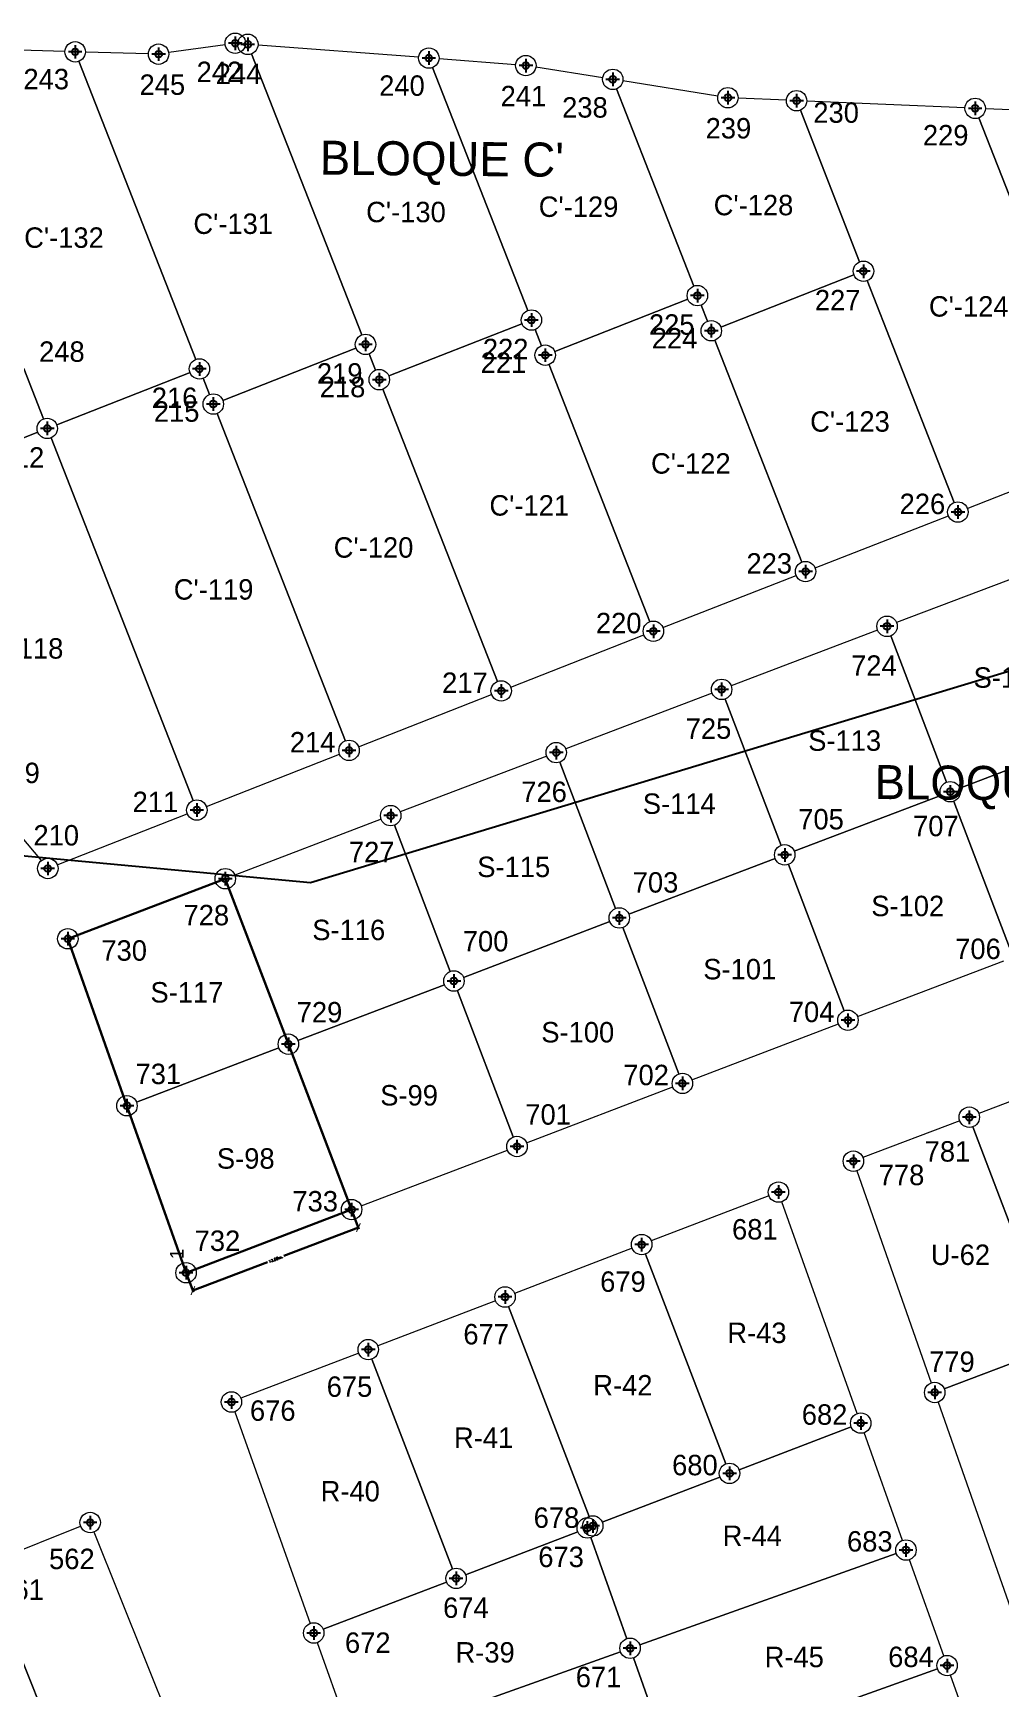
# Model space of a CAD drawing. Header units: millimetres. Extents: x 612074 to 614541, y 1316471 to 1317841.
# Drawn here: x 613166.7 to 613237.7, y 1317488.1 to 1317609.6 of the extents above; entities that cross this region are included whole.
import ezdxf
from ezdxf.enums import TextEntityAlignment as Align

# ---------------------------------------------------------------- set-up
doc = ezdxf.new("R2010")
doc.units = ezdxf.units.MM
doc.layers.add('CAPA ROJA', color=1, linetype='Continuous')
doc.styles.add('ROMANS', font='ROMANS', dxfattribs={"height": 0.2})
doc.styles.get("Standard").update_dxf_attribs({"font": 'arial.ttf'})
doc.styles.add('Styledgn003', font='dgn003.shx')

# ---------------------------------------------------------------- blocks, each defined once
blk = doc.blocks.new('_ARCHTICK')
at = {"color": 0, "linetype": 'ByBlock', "const_width": 0.15}
blk.add_lwpolyline([(-0.5, -0.5), (0.5, 0.5)], dxfattribs=at)

msp = doc.modelspace()

# ---------------------------------------------------------------- linework, layer by layer
at = {"layer": 'CAPA ROJA', "color": 1, "linetype": 'Continuous', "lineweight": 13}
for p, q in [((613169.05, 1317608.3), (613157.53, 1317608.61)), ((613180.81, 1317608.79), (613176.67, 1317608.21)), ((613181.73, 1317608.88), (613182.3, 1317608.84)), ((613195.01, 1317607.87), (613183.22, 1317608.77)), ((613170.08, 1317607.58), (613178.65, 1317585.69)), ((613178.65, 1317585.69), (613170.08, 1317607.58)), ((613175.17, 1317608.13), (613170.55, 1317608.25)), ((613182.75, 1317608.13), (613190.83, 1317587.48)), ((613190.83, 1317587.48), (613182.75, 1317608.13)), ((613202.13, 1317607.32), (613196.51, 1317607.75)), ((613196.03, 1317607.11), (613203.02, 1317589.28)), ((613203.02, 1317589.28), (613196.03, 1317607.11)), ((613208.52, 1317606.36), (613203.62, 1317607.15)), ((613216.97, 1317605.02), (613210, 1317606.13)), ((613209.53, 1317605.55), (613215.2, 1317591.07)), ((613215.2, 1317591.07), (613209.53, 1317605.55)), ((613222.01, 1317604.71), (613218.46, 1317604.87)), ((613223.03, 1317603.98), (613227.38, 1317592.86)), ((613227.38, 1317592.86), (613223.03, 1317603.98)), ((613235.11, 1317604.15), (613223.5, 1317604.65)), ((613248.2, 1317603.62), (613236.61, 1317604.09)), ((613245.48, 1317579.56), (613236.13, 1317603.42)), ((613236.13, 1317603.42), (613245.48, 1317579.56)), ((613226.96, 1317591.89), (613217.18, 1317588.06)), ((613217.18, 1317588.06), (613226.96, 1317591.89)), ((613234.31, 1317575.18), (613227.93, 1317591.47)), ((613227.93, 1317591.47), (613234.31, 1317575.18)), ((613214.78, 1317590.1), (613205, 1317586.27)), ((613205, 1317586.27), (613214.78, 1317590.1)), ((613216.21, 1317588.49), (613215.75, 1317589.67)), ((613215.75, 1317589.67), (613216.21, 1317588.49)), ((613202.59, 1317588.31), (613192.82, 1317584.48)), ((613192.82, 1317584.48), (613202.59, 1317588.31)), ((613204.03, 1317586.69), (613203.56, 1317587.88)), ((613203.56, 1317587.88), (613204.03, 1317586.69)), ((613223.14, 1317570.8), (613216.76, 1317587.09)), ((613216.76, 1317587.09), (613223.14, 1317570.8)), ((613190.41, 1317586.51), (613180.63, 1317582.68)), ((613180.63, 1317582.68), (613190.41, 1317586.51)), ((613191.85, 1317584.9), (613191.38, 1317586.09)), ((613191.38, 1317586.09), (613191.85, 1317584.9)), ((613166.03, 1317585.02), (613167.48, 1317581.32)), ((613167.48, 1317581.32), (613166.03, 1317585.02)), ((613178.23, 1317584.72), (613168.45, 1317580.89)), ((613168.45, 1317580.89), (613178.23, 1317584.72)), ((613179.66, 1317583.11), (613179.2, 1317584.3)), ((613179.2, 1317584.3), (613179.66, 1317583.11)), ((613211.97, 1317566.43), (613204.58, 1317585.3)), ((613204.58, 1317585.3), (613211.97, 1317566.43)), ((613200.8, 1317562.05), (613192.39, 1317583.5)), ((613192.39, 1317583.5), (613200.8, 1317562.05)), ((613189.63, 1317557.67), (613180.21, 1317581.71)), ((613180.21, 1317581.71), (613189.63, 1317557.67)), ((613167.05, 1317580.34), (613161.31, 1317578.09)), ((613161.31, 1317578.09), (613167.05, 1317580.34)), ((613178.46, 1317553.3), (613168.03, 1317579.92)), ((613168.03, 1317579.92), (613178.46, 1317553.3)), ((613235.28, 1317574.75), (613245.06, 1317578.58)), ((613224.11, 1317570.38), (613233.89, 1317574.21)), ((613212.94, 1317566), (613222.72, 1317569.83)), ((613240.84, 1317570.45), (613230.09, 1317566.36)), ((613201.77, 1317561.63), (613211.54, 1317565.46)), ((613228.69, 1317565.82), (613217.95, 1317561.72)), ((613229.66, 1317565.39), (613233.76, 1317554.65)), ((613233.76, 1317554.65), (613229.66, 1317565.39)), ((613216.55, 1317561.19), (613205.81, 1317557.09)), ((613190.6, 1317557.25), (613200.37, 1317561.08)), ((613217.52, 1317560.75), (613221.62, 1317550.01)), ((613221.62, 1317550.01), (613217.52, 1317560.75)), ((613245.47, 1317558.31), (613234.73, 1317554.21)), ((613234.73, 1317554.21), (613245.47, 1317558.31)), ((613179.43, 1317552.87), (613189.2, 1317556.7)), ((613204.41, 1317556.56), (613193.66, 1317552.46)), ((613205.37, 1317556.12), (613209.47, 1317545.38)), ((613209.47, 1317545.38), (613205.37, 1317556.12)), ((613163.24, 1317553.73), (613167.31, 1317548.89)), ((613233.33, 1317553.68), (613222.58, 1317549.58)), ((613222.58, 1317549.58), (613233.33, 1317553.68)), ((613238.39, 1317542.5), (613234.29, 1317553.24)), ((613234.29, 1317553.24), (613238.39, 1317542.5)), ((613168.49, 1317548.59), (613178.03, 1317552.33)), ((613192.26, 1317551.92), (613181.52, 1317547.82)), ((613193.23, 1317551.49), (613197.33, 1317540.75)), ((613197.33, 1317540.75), (613193.23, 1317551.49)), ((613221.18, 1317549.04), (613210.44, 1317544.95)), ((613210.44, 1317544.95), (613221.18, 1317549.04)), ((613226.25, 1317537.87), (613222.15, 1317548.61)), ((613222.15, 1317548.61), (613226.25, 1317537.87)), ((613180.12, 1317547.29), (613169.97, 1317543.41)), ((613181.09, 1317546.86), (613185.18, 1317536.11)), ((613185.18, 1317536.11), (613181.09, 1317546.86)), ((613209.04, 1317544.41), (613198.3, 1317540.31)), ((613198.3, 1317540.31), (613209.04, 1317544.41)), ((613214.11, 1317533.24), (613210.01, 1317543.98)), ((613210.01, 1317543.98), (613214.11, 1317533.24)), ((613169.51, 1317542.44), (613173.35, 1317531.6)), ((613227.22, 1317537.44), (613237.96, 1317541.53)), ((613186.15, 1317535.68), (613196.9, 1317539.78)), ((613196.9, 1317539.78), (613186.15, 1317535.68)), ((613197.86, 1317539.34), (613201.96, 1317528.6)), ((613201.96, 1317528.6), (613197.86, 1317539.34)), ((613215.07, 1317532.8), (613225.82, 1317536.9)), ((613174.3, 1317531.16), (613184.75, 1317535.14)), ((613184.75, 1317535.14), (613174.3, 1317531.16)), ((613189.82, 1317523.97), (613185.72, 1317534.71)), ((613185.72, 1317534.71), (613189.82, 1317523.97)), ((613244.07, 1317533.33), (613236.13, 1317530.32)), ((613202.93, 1317528.17), (613213.67, 1317532.27)), ((613173.85, 1317530.18), (613177.69, 1317519.34)), ((613234.73, 1317529.79), (613227.62, 1317527.09)), ((613241.54, 1317513.93), (613235.69, 1317529.35)), ((613235.69, 1317529.35), (613241.54, 1317513.93)), ((613190.79, 1317523.54), (613201.53, 1317527.63)), ((613227.17, 1317526.12), (613232.64, 1317510.55)), ((613220.72, 1317524.28), (613212.08, 1317520.97)), ((613227.21, 1317508.3), (613221.67, 1317523.84)), ((613178.64, 1317518.9), (613189.38, 1317523)), ((613210.68, 1317520.43), (613202.05, 1317517.11)), ((613217.56, 1317504.6), (613211.65, 1317520)), ((613211.65, 1317520), (613217.56, 1317504.6)), ((613200.65, 1317516.58), (613192.01, 1317513.26)), ((613207.52, 1317500.74), (613201.61, 1317516.15)), ((613201.61, 1317516.15), (613207.52, 1317500.74)), ((613190.61, 1317512.72), (613181.97, 1317509.41)), ((613233.59, 1317510.11), (613241.11, 1317512.96)), ((613241.11, 1317512.96), (613233.59, 1317510.11)), ((613197.49, 1317496.89), (613191.58, 1317512.29)), ((613191.58, 1317512.29), (613197.49, 1317496.89)), ((613233.14, 1317509.13), (613238.95, 1317492.62)), ((613181.52, 1317508.43), (613187.06, 1317492.89)), ((613218.53, 1317504.16), (613226.76, 1317507.32)), ((613226.76, 1317507.32), (613218.53, 1317504.16)), ((613230.53, 1317498.98), (613227.71, 1317506.89)), ((613208.49, 1317500.31), (613217.13, 1317503.63)), ((613217.13, 1317503.63), (613208.49, 1317500.31)), ((613163.8, 1317497.45), (613170.2, 1317500.02)), ((613171.18, 1317499.6), (613180, 1317477.6)), ((613206.69, 1317499.62), (613198.46, 1317496.46)), ((613198.46, 1317496.46), (613206.69, 1317499.62)), ((613208.09, 1317500.16), (613207.09, 1317499.78)), ((613207.09, 1317499.78), (613208.09, 1317500.16)), ((613210.28, 1317491.76), (613207.64, 1317499.18)), ((613207.64, 1317499.18), (613210.28, 1317491.76)), ((613211.24, 1317491.31), (613230.07, 1317498.02)), ((613230.07, 1317498.02), (613211.24, 1317491.31)), ((613233.55, 1317490.5), (613231.03, 1317497.56)), ((613172.21, 1317474.47), (613163.38, 1317496.47)), ((613163.38, 1317496.47), (613172.21, 1317474.47)), ((613197.06, 1317495.92), (613188.01, 1317492.45)), ((613188.01, 1317492.45), (613197.06, 1317495.92)), ((613187.56, 1317491.48), (613190.03, 1317484.55)), ((613209.82, 1317490.8), (613190.99, 1317484.09)), ((613190.99, 1317484.09), (613209.82, 1317490.8)), ((613213.3, 1317483.29), (613210.78, 1317490.35)), ((613210.78, 1317490.35), (613213.3, 1317483.29)), ((613214.26, 1317482.83), (613233.09, 1317489.54)), ((613233.09, 1317489.54), (613214.26, 1317482.83)), ((613236.57, 1317482.02), (613234.05, 1317489.09))]:
    msp.add_line(p, q, dxfattribs=at)
at = {"layer": 'CAPA ROJA', "color": 0, "linetype": 'ByBlock', "lineweight": -2}
for p, q in [((613169.8, 1317608.77), (613169.8, 1317607.77)), ((613169.8, 1317608.77), (613169.8, 1317607.77)), ((613175.92, 1317608.6), (613175.92, 1317607.61)), ((613182.05, 1317608.9), (613181.05, 1317608.9)), ((613181.55, 1317609.4), (613181.55, 1317608.4)), ((613182.97, 1317608.82), (613181.97, 1317608.82)), ((613182.97, 1317608.82), (613181.97, 1317608.82)), ((613182.47, 1317609.32), (613182.47, 1317608.32)), ((613182.47, 1317609.32), (613182.47, 1317608.32)), ((613170.3, 1317608.27), (613169.3, 1317608.27)), ((613170.3, 1317608.27), (613169.3, 1317608.27)), ((613176.42, 1317608.1), (613175.42, 1317608.1)), ((613196.26, 1317607.81), (613195.26, 1317607.81)), ((613196.26, 1317607.81), (613195.26, 1317607.81)), ((613195.76, 1317608.31), (613195.76, 1317607.31)), ((613195.76, 1317608.31), (613195.76, 1317607.31)), ((613202.88, 1317607.76), (613202.88, 1317606.76)), ((613203.38, 1317607.26), (613202.38, 1317607.26)), ((613209.76, 1317606.25), (613208.76, 1317606.25)), ((613209.76, 1317606.25), (613208.76, 1317606.25)), ((613209.26, 1317606.75), (613209.26, 1317605.75)), ((613209.26, 1317606.75), (613209.26, 1317605.75)), ((613218.21, 1317604.9), (613217.21, 1317604.9)), ((613217.71, 1317605.4), (613217.71, 1317604.4)), ((613222.75, 1317605.18), (613222.75, 1317604.18)), ((613222.75, 1317605.18), (613222.75, 1317604.18)), ((613223.25, 1317604.68), (613222.25, 1317604.68)), ((613223.25, 1317604.68), (613222.25, 1317604.68)), ((613236.36, 1317604.12), (613235.36, 1317604.12)), ((613236.36, 1317604.12), (613235.36, 1317604.12)), ((613235.86, 1317604.62), (613235.86, 1317603.62)), ((613235.86, 1317604.62), (613235.86, 1317603.62)), ((613228.16, 1317592.16), (613227.16, 1317592.16)), ((613228.16, 1317592.16), (613227.16, 1317592.16)), ((613228.16, 1317592.16), (613227.16, 1317592.16)), ((613227.66, 1317592.66), (613227.66, 1317591.66)), ((613227.66, 1317592.66), (613227.66, 1317591.66)), ((613227.66, 1317592.66), (613227.66, 1317591.66)), ((613215.97, 1317590.37), (613214.97, 1317590.37)), ((613215.97, 1317590.37), (613214.97, 1317590.37)), ((613215.97, 1317590.37), (613214.97, 1317590.37)), ((613215.47, 1317590.87), (613215.47, 1317589.87)), ((613215.47, 1317590.87), (613215.47, 1317589.87)), ((613215.47, 1317590.87), (613215.47, 1317589.87)), ((613203.79, 1317588.58), (613202.79, 1317588.58)), ((613203.79, 1317588.58), (613202.79, 1317588.58)), ((613203.79, 1317588.58), (613202.79, 1317588.58)), ((613203.29, 1317589.08), (613203.29, 1317588.08)), ((613203.29, 1317589.08), (613203.29, 1317588.08)), ((613203.29, 1317589.08), (613203.29, 1317588.08)), ((613216.49, 1317588.29), (613216.49, 1317587.29)), ((613216.49, 1317588.29), (613216.49, 1317587.29)), ((613216.49, 1317588.29), (613216.49, 1317587.29)), ((613191.61, 1317586.79), (613190.61, 1317586.79)), ((613191.61, 1317586.79), (613190.61, 1317586.79)), ((613191.61, 1317586.79), (613190.61, 1317586.79)), ((613191.11, 1317587.29), (613191.11, 1317586.29)), ((613191.11, 1317587.29), (613191.11, 1317586.29)), ((613191.11, 1317587.29), (613191.11, 1317586.29)), ((613216.99, 1317587.79), (613215.99, 1317587.79)), ((613216.99, 1317587.79), (613215.99, 1317587.79)), ((613216.99, 1317587.79), (613215.99, 1317587.79)), ((613178.92, 1317585.49), (613178.92, 1317584.49)), ((613178.92, 1317585.49), (613178.92, 1317584.49)), ((613178.92, 1317585.49), (613178.92, 1317584.49)), ((613204.8, 1317586), (613203.8, 1317586)), ((613204.8, 1317586), (613203.8, 1317586)), ((613204.8, 1317586), (613203.8, 1317586)), ((613204.3, 1317586.5), (613204.3, 1317585.5)), ((613204.3, 1317586.5), (613204.3, 1317585.5)), ((613204.3, 1317586.5), (613204.3, 1317585.5)), ((613179.42, 1317584.99), (613178.42, 1317584.99)), ((613179.42, 1317584.99), (613178.42, 1317584.99)), ((613179.42, 1317584.99), (613178.42, 1317584.99)), ((613192.12, 1317584.7), (613192.12, 1317583.7)), ((613192.12, 1317584.7), (613192.12, 1317583.7)), ((613192.12, 1317584.7), (613192.12, 1317583.7)), ((613192.62, 1317584.2), (613191.62, 1317584.2)), ((613192.62, 1317584.2), (613191.62, 1317584.2)), ((613192.62, 1317584.2), (613191.62, 1317584.2)), ((613180.44, 1317582.41), (613179.44, 1317582.41)), ((613180.44, 1317582.41), (613179.44, 1317582.41)), ((613180.44, 1317582.41), (613179.44, 1317582.41)), ((613179.94, 1317582.91), (613179.94, 1317581.91)), ((613179.94, 1317582.91), (613179.94, 1317581.91)), ((613179.94, 1317582.91), (613179.94, 1317581.91)), ((613168.25, 1317580.62), (613167.25, 1317580.62)), ((613168.25, 1317580.62), (613167.25, 1317580.62)), ((613168.25, 1317580.62), (613167.25, 1317580.62)), ((613168.25, 1317580.62), (613167.25, 1317580.62)), ((613167.75, 1317581.12), (613167.75, 1317580.12)), ((613167.75, 1317581.12), (613167.75, 1317580.12)), ((613167.75, 1317581.12), (613167.75, 1317580.12)), ((613167.75, 1317581.12), (613167.75, 1317580.12)), ((613234.59, 1317574.98), (613234.59, 1317573.98)), ((613234.59, 1317574.98), (613234.59, 1317573.98)), ((613235.09, 1317574.48), (613234.09, 1317574.48)), ((613235.09, 1317574.48), (613234.09, 1317574.48)), ((613223.91, 1317570.11), (613222.91, 1317570.11)), ((613223.91, 1317570.11), (613222.91, 1317570.11)), ((613223.41, 1317570.6), (613223.41, 1317569.61)), ((613223.41, 1317570.6), (613223.41, 1317569.61)), ((613212.24, 1317566.23), (613212.24, 1317565.23)), ((613212.24, 1317566.23), (613212.24, 1317565.23)), ((613229.89, 1317566.09), (613228.89, 1317566.09)), ((613229.89, 1317566.09), (613228.89, 1317566.09)), ((613229.39, 1317566.59), (613229.39, 1317565.59)), ((613229.39, 1317566.59), (613229.39, 1317565.59)), ((613212.74, 1317565.73), (613211.74, 1317565.73)), ((613212.74, 1317565.73), (613211.74, 1317565.73)), ((613201.57, 1317561.35), (613200.57, 1317561.35)), ((613201.57, 1317561.35), (613200.57, 1317561.35)), ((613201.07, 1317561.85), (613201.07, 1317560.85)), ((613201.07, 1317561.85), (613201.07, 1317560.85)), ((613217.75, 1317561.46), (613216.75, 1317561.46)), ((613217.75, 1317561.46), (613216.75, 1317561.46)), ((613217.25, 1317561.96), (613217.25, 1317560.96)), ((613217.25, 1317561.96), (613217.25, 1317560.96)), ((613190.4, 1317556.98), (613189.4, 1317556.98)), ((613190.4, 1317556.98), (613189.4, 1317556.98)), ((613189.9, 1317557.48), (613189.9, 1317556.48)), ((613189.9, 1317557.48), (613189.9, 1317556.48)), ((613205.61, 1317556.82), (613204.61, 1317556.82)), ((613205.61, 1317556.82), (613204.61, 1317556.82)), ((613205.11, 1317557.32), (613205.11, 1317556.32)), ((613205.11, 1317557.32), (613205.11, 1317556.32)), ((613234.53, 1317553.95), (613233.53, 1317553.95)), ((613234.53, 1317553.95), (613233.53, 1317553.95)), ((613234.53, 1317553.95), (613233.53, 1317553.95)), ((613234.53, 1317553.95), (613233.53, 1317553.95)), ((613234.03, 1317554.44), (613234.03, 1317553.45)), ((613234.03, 1317554.44), (613234.03, 1317553.45)), ((613234.03, 1317554.44), (613234.03, 1317553.45)), ((613234.03, 1317554.44), (613234.03, 1317553.45)), ((613178.73, 1317553.1), (613178.73, 1317552.1)), ((613178.73, 1317553.1), (613178.73, 1317552.1)), ((613192.96, 1317552.69), (613192.96, 1317551.69)), ((613192.96, 1317552.69), (613192.96, 1317551.69)), ((613179.23, 1317552.6), (613178.23, 1317552.6)), ((613179.23, 1317552.6), (613178.23, 1317552.6)), ((613193.46, 1317552.19), (613192.46, 1317552.19)), ((613193.46, 1317552.19), (613192.46, 1317552.19)), ((613222.38, 1317549.31), (613221.38, 1317549.31)), ((613222.38, 1317549.31), (613221.38, 1317549.31)), ((613222.38, 1317549.31), (613221.38, 1317549.31)), ((613222.38, 1317549.31), (613221.38, 1317549.31)), ((613221.88, 1317549.81), (613221.88, 1317548.81)), ((613221.88, 1317549.81), (613221.88, 1317548.81)), ((613221.88, 1317549.81), (613221.88, 1317548.81)), ((613221.88, 1317549.81), (613221.88, 1317548.81)), ((613168.29, 1317548.31), (613167.29, 1317548.31)), ((613167.79, 1317548.81), (613167.79, 1317547.81)), ((613180.82, 1317548.06), (613180.82, 1317547.06)), ((613180.82, 1317548.06), (613180.82, 1317547.06)), ((613181.32, 1317547.56), (613180.32, 1317547.56)), ((613181.32, 1317547.56), (613180.32, 1317547.56)), ((613210.24, 1317544.68), (613209.24, 1317544.68)), ((613210.24, 1317544.68), (613209.24, 1317544.68)), ((613210.24, 1317544.68), (613209.24, 1317544.68)), ((613210.24, 1317544.68), (613209.24, 1317544.68)), ((613209.74, 1317545.18), (613209.74, 1317544.18)), ((613209.74, 1317545.18), (613209.74, 1317544.18)), ((613209.74, 1317545.18), (613209.74, 1317544.18)), ((613209.74, 1317545.18), (613209.74, 1317544.18)), ((613169.76, 1317543.15), (613168.76, 1317543.15)), ((613169.26, 1317543.65), (613169.26, 1317542.65)), ((613197.6, 1317540.55), (613197.6, 1317539.55)), ((613197.6, 1317540.55), (613197.6, 1317539.55)), ((613197.6, 1317540.55), (613197.6, 1317539.55)), ((613197.6, 1317540.55), (613197.6, 1317539.55)), ((613198.1, 1317540.05), (613197.1, 1317540.05)), ((613198.1, 1317540.05), (613197.1, 1317540.05)), ((613198.1, 1317540.05), (613197.1, 1317540.05)), ((613198.1, 1317540.05), (613197.1, 1317540.05)), ((613227.02, 1317537.17), (613226.02, 1317537.17)), ((613227.02, 1317537.17), (613226.02, 1317537.17)), ((613226.52, 1317537.67), (613226.52, 1317536.67)), ((613226.52, 1317537.67), (613226.52, 1317536.67)), ((613185.45, 1317535.91), (613185.45, 1317534.91)), ((613185.45, 1317535.91), (613185.45, 1317534.91)), ((613185.45, 1317535.91), (613185.45, 1317534.91)), ((613185.45, 1317535.91), (613185.45, 1317534.91)), ((613185.95, 1317535.41), (613184.95, 1317535.41)), ((613185.95, 1317535.41), (613184.95, 1317535.41)), ((613185.95, 1317535.41), (613184.95, 1317535.41)), ((613185.95, 1317535.41), (613184.95, 1317535.41)), ((613214.87, 1317532.53), (613213.87, 1317532.53)), ((613214.87, 1317532.53), (613213.87, 1317532.53)), ((613214.37, 1317533.03), (613214.37, 1317532.03)), ((613214.37, 1317533.03), (613214.37, 1317532.03)), ((613174.1, 1317530.89), (613173.1, 1317530.89)), ((613174.1, 1317530.89), (613173.1, 1317530.89)), ((613173.6, 1317531.39), (613173.6, 1317530.39)), ((613173.6, 1317531.39), (613173.6, 1317530.39)), ((613235.93, 1317530.05), (613234.93, 1317530.05)), ((613235.93, 1317530.05), (613234.93, 1317530.05)), ((613235.43, 1317530.55), (613235.43, 1317529.55)), ((613235.43, 1317530.55), (613235.43, 1317529.55)), ((613202.23, 1317528.4), (613202.23, 1317527.4)), ((613202.23, 1317528.4), (613202.23, 1317527.4)), ((613202.73, 1317527.9), (613201.73, 1317527.9)), ((613202.73, 1317527.9), (613201.73, 1317527.9)), ((613226.92, 1317527.32), (613226.92, 1317526.32)), ((613227.42, 1317526.82), (613226.42, 1317526.82)), ((613221.42, 1317525.05), (613221.42, 1317524.05)), ((613190.09, 1317523.77), (613190.09, 1317522.77)), ((613190.09, 1317523.77), (613190.09, 1317522.77)), ((613221.92, 1317524.55), (613220.92, 1317524.55)), ((613190.59, 1317523.27), (613189.59, 1317523.27)), ((613190.59, 1317523.27), (613189.59, 1317523.27)), ((613211.38, 1317521.2), (613211.38, 1317520.2)), ((613211.38, 1317521.2), (613211.38, 1317520.2)), ((613211.88, 1317520.7), (613210.88, 1317520.7)), ((613211.88, 1317520.7), (613210.88, 1317520.7)), ((613178.44, 1317518.63), (613177.44, 1317518.63)), ((613177.94, 1317519.13), (613177.94, 1317518.13)), ((613201.85, 1317516.85), (613200.85, 1317516.85)), ((613201.85, 1317516.85), (613200.85, 1317516.85)), ((613201.35, 1317517.35), (613201.35, 1317516.35)), ((613201.35, 1317517.35), (613201.35, 1317516.35)), ((613191.81, 1317512.99), (613190.81, 1317512.99)), ((613191.81, 1317512.99), (613190.81, 1317512.99)), ((613191.31, 1317513.49), (613191.31, 1317512.49)), ((613191.31, 1317513.49), (613191.31, 1317512.49)), ((613232.89, 1317510.34), (613232.89, 1317509.34)), ((613232.89, 1317510.34), (613232.89, 1317509.34)), ((613181.77, 1317509.14), (613180.77, 1317509.14)), ((613181.27, 1317509.64), (613181.27, 1317508.64)), ((613233.39, 1317509.84), (613232.39, 1317509.84)), ((613233.39, 1317509.84), (613232.39, 1317509.84)), ((613227.46, 1317508.09), (613227.46, 1317507.09)), ((613227.46, 1317508.09), (613227.46, 1317507.09)), ((613227.96, 1317507.59), (613226.96, 1317507.59)), ((613227.96, 1317507.59), (613226.96, 1317507.59)), ((613217.83, 1317504.4), (613217.83, 1317503.4)), ((613217.83, 1317504.4), (613217.83, 1317503.4)), ((613217.83, 1317504.4), (613217.83, 1317503.4)), ((613218.33, 1317503.9), (613217.33, 1317503.9)), ((613218.33, 1317503.9), (613217.33, 1317503.9)), ((613218.33, 1317503.9), (613217.33, 1317503.9)), ((613170.9, 1317500.79), (613170.9, 1317499.79)), ((613207.79, 1317500.54), (613207.79, 1317499.54)), ((613207.79, 1317500.54), (613207.79, 1317499.54)), ((613207.79, 1317500.54), (613207.79, 1317499.54)), ((613171.4, 1317500.29), (613170.4, 1317500.29)), ((613207.89, 1317499.89), (613206.89, 1317499.89)), ((613207.89, 1317499.89), (613206.89, 1317499.89)), ((613207.89, 1317499.89), (613206.89, 1317499.89)), ((613208.29, 1317500.04), (613207.29, 1317500.04)), ((613208.29, 1317500.04), (613207.29, 1317500.04)), ((613208.29, 1317500.04), (613207.29, 1317500.04)), ((613207.39, 1317500.39), (613207.39, 1317499.39)), ((613207.39, 1317500.39), (613207.39, 1317499.39)), ((613207.39, 1317500.39), (613207.39, 1317499.39)), ((613231.28, 1317498.27), (613230.28, 1317498.27)), ((613231.28, 1317498.27), (613230.28, 1317498.27)), ((613230.78, 1317498.77), (613230.78, 1317497.77)), ((613230.78, 1317498.77), (613230.78, 1317497.77)), ((613198.26, 1317496.19), (613197.26, 1317496.19)), ((613198.26, 1317496.19), (613197.26, 1317496.19)), ((613198.26, 1317496.19), (613197.26, 1317496.19)), ((613197.76, 1317496.69), (613197.76, 1317495.69)), ((613197.76, 1317496.69), (613197.76, 1317495.69)), ((613197.76, 1317496.69), (613197.76, 1317495.69)), ((613187.81, 1317492.18), (613186.81, 1317492.18)), ((613187.81, 1317492.18), (613186.81, 1317492.18)), ((613187.31, 1317492.68), (613187.31, 1317491.68)), ((613187.31, 1317492.68), (613187.31, 1317491.68)), ((613211.03, 1317491.06), (613210.03, 1317491.06)), ((613211.03, 1317491.06), (613210.03, 1317491.06)), ((613211.03, 1317491.06), (613210.03, 1317491.06)), ((613211.03, 1317491.06), (613210.03, 1317491.06)), ((613210.53, 1317491.56), (613210.53, 1317490.56)), ((613210.53, 1317491.56), (613210.53, 1317490.56)), ((613210.53, 1317491.56), (613210.53, 1317490.56)), ((613210.53, 1317491.56), (613210.53, 1317490.56)), ((613234.3, 1317489.79), (613233.3, 1317489.79)), ((613234.3, 1317489.79), (613233.3, 1317489.79)), ((613233.8, 1317490.29), (613233.8, 1317489.29)), ((613233.8, 1317490.29), (613233.8, 1317489.29))]:
    msp.add_line(p, q, dxfattribs=at)
at = {"layer": 'CAPA ROJA', "color": 1, "linetype": 'Continuous'}
for p, q in [((613187.07, 1317547.27), (613281.36, 1317575.87)), ((613080.38, 1317557.32), (613187.07, 1317547.27))]:
    msp.add_line(p, q, dxfattribs=at)
at = {"layer": 'CAPA ROJA', "color": 1, "lineweight": 30, "ltscale": 0.5}
for p, q in [((613180.82, 1317547.56), (613169.26, 1317543.15)), ((613180.82, 1317547.56), (613169.26, 1317543.15)), ((613180.82, 1317547.56), (613169.26, 1317543.15)), ((613185.45, 1317535.41), (613180.82, 1317547.56)), ((613185.45, 1317535.41), (613180.82, 1317547.56)), ((613185.45, 1317535.41), (613180.82, 1317547.56)), ((613169.26, 1317543.15), (613173.6, 1317530.89)), ((613169.26, 1317543.15), (613173.6, 1317530.89)), ((613169.26, 1317543.15), (613173.6, 1317530.89)), ((613190.09, 1317523.27), (613185.45, 1317535.41)), ((613190.09, 1317523.27), (613185.45, 1317535.41)), ((613190.09, 1317523.27), (613185.45, 1317535.41)), ((613173.6, 1317530.89), (613177.94, 1317518.63)), ((613173.6, 1317530.89), (613177.94, 1317518.63)), ((613173.6, 1317530.89), (613177.94, 1317518.63)), ((613177.94, 1317518.63), (613190.09, 1317523.27)), ((613177.94, 1317518.63), (613190.09, 1317523.27)), ((613177.94, 1317518.63), (613190.09, 1317523.27)), ((613190.09, 1317523.27), (613190.63, 1317521.83)), ((613190.59, 1317521.95), (613185.11, 1317519.86)), ((613177.94, 1317518.63), (613178.49, 1317517.2)), ((613178.44, 1317517.32), (613183.92, 1317519.41))]:
    msp.add_line(p, q, dxfattribs=at)
at = {"layer": 'CAPA ROJA', "color": 1, "linetype": 'Continuous', "lineweight": 13}
for centre in [(613169.8, 1317608.27), (613169.8, 1317608.27), (613175.92, 1317608.1), (613181.55, 1317608.9), (613182.47, 1317608.82), (613182.47, 1317608.82), (613195.76, 1317607.81), (613195.76, 1317607.81), (613202.88, 1317607.26), (613209.26, 1317606.25), (613209.26, 1317606.25), (613217.71, 1317604.9), (613222.75, 1317604.68), (613222.75, 1317604.68), (613235.86, 1317604.12), (613235.86, 1317604.12), (613227.66, 1317592.16), (613227.66, 1317592.16), (613227.66, 1317592.16), (613215.47, 1317590.37), (613215.47, 1317590.37), (613215.47, 1317590.37), (613203.29, 1317588.58), (613203.29, 1317588.58), (613203.29, 1317588.58), (613216.49, 1317587.79), (613216.49, 1317587.79), (613216.49, 1317587.79), (613191.11, 1317586.79), (613191.11, 1317586.79), (613191.11, 1317586.79), (613204.3, 1317586), (613204.3, 1317586), (613204.3, 1317586), (613178.92, 1317584.99), (613178.92, 1317584.99), (613178.92, 1317584.99), (613192.12, 1317584.2), (613192.12, 1317584.2), (613192.12, 1317584.2), (613179.94, 1317582.41), (613179.94, 1317582.41), (613179.94, 1317582.41), (613167.75, 1317580.62), (613167.75, 1317580.62), (613167.75, 1317580.62), (613167.75, 1317580.62), (613234.59, 1317574.48), (613234.59, 1317574.48), (613223.41, 1317570.11), (613223.41, 1317570.11), (613212.24, 1317565.73), (613212.24, 1317565.73), (613229.39, 1317566.09), (613229.39, 1317566.09), (613201.07, 1317561.35), (613201.07, 1317561.35), (613217.25, 1317561.46), (613217.25, 1317561.46), (613189.9, 1317556.98), (613189.9, 1317556.98), (613205.11, 1317556.82), (613205.11, 1317556.82), (613234.03, 1317553.95), (613234.03, 1317553.95), (613234.03, 1317553.95), (613234.03, 1317553.95), (613178.73, 1317552.6), (613178.73, 1317552.6), (613192.96, 1317552.19), (613192.96, 1317552.19), (613167.79, 1317548.31), (613221.88, 1317549.31), (613221.88, 1317549.31), (613221.88, 1317549.31), (613221.88, 1317549.31), (613180.82, 1317547.56), (613180.82, 1317547.56), (613209.74, 1317544.68), (613209.74, 1317544.68), (613209.74, 1317544.68), (613209.74, 1317544.68), (613169.26, 1317543.15), (613197.6, 1317540.05), (613197.6, 1317540.05), (613197.6, 1317540.05), (613197.6, 1317540.05), (613226.52, 1317537.17), (613226.52, 1317537.17), (613185.45, 1317535.41), (613185.45, 1317535.41), (613185.45, 1317535.41), (613185.45, 1317535.41), (613214.37, 1317532.53), (613214.37, 1317532.53), (613173.6, 1317530.89), (613173.6, 1317530.89), (613235.43, 1317530.05), (613235.43, 1317530.05), (613202.23, 1317527.9), (613202.23, 1317527.9), (613226.92, 1317526.82), (613221.42, 1317524.55), (613190.09, 1317523.27), (613190.09, 1317523.27), (613211.38, 1317520.7), (613211.38, 1317520.7), (613177.94, 1317518.63), (613201.35, 1317516.85), (613201.35, 1317516.85), (613191.31, 1317512.99), (613191.31, 1317512.99), (613232.89, 1317509.84), (613232.89, 1317509.84), (613181.27, 1317509.14), (613227.46, 1317507.59), (613227.46, 1317507.59), (613217.83, 1317503.9), (613217.83, 1317503.9), (613217.83, 1317503.9), (613170.9, 1317500.29), (613207.39, 1317499.89), (613207.39, 1317499.89), (613207.39, 1317499.89), (613207.79, 1317500.04), (613207.79, 1317500.04), (613207.79, 1317500.04), (613230.78, 1317498.27), (613230.78, 1317498.27), (613197.76, 1317496.19), (613197.76, 1317496.19), (613197.76, 1317496.19), (613187.31, 1317492.18), (613187.31, 1317492.18), (613210.53, 1317491.06), (613210.53, 1317491.06), (613210.53, 1317491.06), (613210.53, 1317491.06), (613233.8, 1317489.79), (613233.8, 1317489.79)]:
    msp.add_circle(centre, 0.75, dxfattribs=at)
at = {"layer": 'CAPA ROJA', "color": 0, "linetype": 'ByBlock', "lineweight": -2}
for centre in [(613169.8, 1317608.27), (613169.8, 1317608.27), (613181.55, 1317608.9), (613182.47, 1317608.82), (613182.47, 1317608.82), (613175.92, 1317608.1), (613195.76, 1317607.81), (613195.76, 1317607.81), (613202.88, 1317607.26), (613209.26, 1317606.25), (613209.26, 1317606.25), (613217.71, 1317604.9), (613222.75, 1317604.68), (613222.75, 1317604.68), (613235.86, 1317604.12), (613235.86, 1317604.12), (613227.66, 1317592.16), (613227.66, 1317592.16), (613227.66, 1317592.16), (613215.47, 1317590.37), (613215.47, 1317590.37), (613215.47, 1317590.37), (613203.29, 1317588.58), (613203.29, 1317588.58), (613203.29, 1317588.58), (613216.49, 1317587.79), (613216.49, 1317587.79), (613216.49, 1317587.79), (613191.11, 1317586.79), (613191.11, 1317586.79), (613191.11, 1317586.79), (613204.3, 1317586), (613204.3, 1317586), (613204.3, 1317586), (613178.92, 1317584.99), (613178.92, 1317584.99), (613178.92, 1317584.99), (613192.12, 1317584.2), (613192.12, 1317584.2), (613192.12, 1317584.2), (613179.94, 1317582.41), (613179.94, 1317582.41), (613179.94, 1317582.41), (613167.75, 1317580.62), (613167.75, 1317580.62), (613167.75, 1317580.62), (613167.75, 1317580.62), (613234.59, 1317574.48), (613234.59, 1317574.48), (613223.41, 1317570.11), (613223.41, 1317570.11), (613229.39, 1317566.09), (613229.39, 1317566.09), (613212.24, 1317565.73), (613212.24, 1317565.73), (613201.07, 1317561.35), (613201.07, 1317561.35), (613217.25, 1317561.46), (613217.25, 1317561.46), (613189.9, 1317556.98), (613189.9, 1317556.98), (613205.11, 1317556.82), (613205.11, 1317556.82), (613234.03, 1317553.95), (613234.03, 1317553.95), (613234.03, 1317553.95), (613234.03, 1317553.95), (613178.73, 1317552.6), (613178.73, 1317552.6), (613192.96, 1317552.19), (613192.96, 1317552.19), (613221.88, 1317549.31), (613221.88, 1317549.31), (613221.88, 1317549.31), (613221.88, 1317549.31), (613167.79, 1317548.31), (613180.82, 1317547.56), (613180.82, 1317547.56), (613209.74, 1317544.68), (613209.74, 1317544.68), (613209.74, 1317544.68), (613209.74, 1317544.68), (613169.26, 1317543.15), (613197.6, 1317540.05), (613197.6, 1317540.05), (613197.6, 1317540.05), (613197.6, 1317540.05), (613226.52, 1317537.17), (613226.52, 1317537.17), (613185.45, 1317535.41), (613185.45, 1317535.41), (613185.45, 1317535.41), (613185.45, 1317535.41), (613214.37, 1317532.53), (613214.37, 1317532.53), (613173.6, 1317530.89), (613173.6, 1317530.89), (613235.43, 1317530.05), (613235.43, 1317530.05), (613202.23, 1317527.9), (613202.23, 1317527.9), (613226.92, 1317526.82), (613221.42, 1317524.55), (613190.09, 1317523.27), (613190.09, 1317523.27), (613211.38, 1317520.7), (613211.38, 1317520.7), (613177.94, 1317518.63), (613201.35, 1317516.85), (613201.35, 1317516.85), (613191.31, 1317512.99), (613191.31, 1317512.99), (613181.27, 1317509.14), (613232.89, 1317509.84), (613232.89, 1317509.84), (613227.46, 1317507.59), (613227.46, 1317507.59), (613217.83, 1317503.9), (613217.83, 1317503.9), (613217.83, 1317503.9), (613170.9, 1317500.29), (613207.39, 1317499.89), (613207.39, 1317499.89), (613207.39, 1317499.89), (613207.79, 1317500.04), (613207.79, 1317500.04), (613207.79, 1317500.04), (613230.78, 1317498.27), (613230.78, 1317498.27), (613197.76, 1317496.19), (613197.76, 1317496.19), (613197.76, 1317496.19), (613187.31, 1317492.18), (613187.31, 1317492.18), (613210.53, 1317491.06), (613210.53, 1317491.06), (613210.53, 1317491.06), (613210.53, 1317491.06), (613233.8, 1317489.79), (613233.8, 1317489.79)]:
    msp.add_ellipse(centre, major_axis=(0, 0.25), ratio=0.999881, start_param=-1.57079, end_param=4.712395, dxfattribs=at)

# ---------------------------------------------------------------- block references
at = {"layer": 'CAPA ROJA', "color": 1, "lineweight": 30, "ltscale": 0.5, "xscale": 0.5, "yscale": 0.5, "zscale": 0.5}
for p, rotation in [((613190.59, 1317521.95), 20.88350462927271), ((613178.44, 1317517.32), 200.8835046292727)]:
    msp.add_blockref('_ARCHTICK', p, dxfattribs=dict(at, rotation=rotation))

# ---------------------------------------------------------------- texts
at = {"layer": 'CAPA ROJA', "color": 1, "linetype": 'Continuous', "lineweight": 0, "style": 'Styledgn003'}
for s, p in [('242', (613182.06, 1317607.55)), ('243', (613169.35, 1317607.02)), ('240', (613195.46, 1317606.54)), ('238', (613208.89, 1317604.94)), ('229', (613235.37, 1317602.9)), ('227', (613227.44, 1317590.79)), ('225', (613215.26, 1317589)), ('222', (613203.07, 1317587.2)), ('219', (613190.89, 1317585.41)), ('216', (613178.77, 1317583.62)), ('212', (613167.53, 1317579.24)), ('724', (613230.1, 1317563.96)), ('725', (613217.96, 1317559.33)), ('726', (613205.89, 1317554.69)), ('705', (613226.22, 1317552.68)), ('707', (613234.65, 1317552.18)), ('727', (613193.24, 1317550.27)), ('703', (613214.07, 1317548.04)), ('728', (613181.1, 1317545.64)), ('730', (613175.07, 1317543.04)), ('700', (613201.6, 1317543.72)), ('781', (613235.5, 1317528.29)), ('778', (613232.13, 1317526.56)), ('681', (613221.36, 1317522.57)), ('679', (613211.68, 1317518.73)), ('677', (613201.64, 1317514.87)), ('675', (613191.61, 1317511.02)), ('562', (613171.23, 1317498.37)), ('673', (613207.14, 1317498.52)), ('672', (613192.95, 1317492.22)), ('671', (613209.89, 1317489.7))]:
    msp.add_text(s, height=1.5, dxfattribs=at).set_placement(p, align=Align.TOP_RIGHT)
for s, p in [('244', (613181.79, 1317607.4)), ('245', (613176.2, 1317606.61)), ('241', (613202.7, 1317605.77)), ('239', (613217.75, 1317603.41)), ('674', (613198.48, 1317494.79))]:
    msp.add_text(s, height=1.5, dxfattribs=at).set_placement(p, align=Align.TOP_CENTER)
for s, p in [('230', (613223.98, 1317603.81)), ('248', (613167.15, 1317586.26)), ('209', (613163.86, 1317555.33)), ('676', (613182.63, 1317508.51))]:
    msp.add_text(s, height=1.5, dxfattribs=at).set_placement(p, align=Align.MIDDLE_LEFT)
at = {"layer": 'CAPA ROJA', "color": 1, "linetype": 'Continuous', "lineweight": 30, "style": 'Styledgn003'}
for s, p in [("BLOQUE C'", (613187.75, 1317599.25)), ('BLOQUE S', (613228.47, 1317553.41))]:
    msp.add_text(s, height=2.5, rotation=359.4945, dxfattribs=at).set_placement(p)
at = {"layer": 'CAPA ROJA', "color": 1, "linetype": 'Continuous', "lineweight": 13, "style": 'Styledgn003'}
for s, p in [("C'-129", (613206.75, 1317596.9)), ("C'-128", (613219.59, 1317597.02)), ("C'-131", (613181.4, 1317595.65)), ("C'-130", (613194.08, 1317596.51)), ("C'-132", (613168.98, 1317594.63)), ("C'-124", (613235.39, 1317589.58)), ("C'-123", (613226.67, 1317581.13)), ("C'-122", (613214.99, 1317578.05)), ("C'-121", (613203.13, 1317574.97)), ("C'-120", (613191.7, 1317571.88)), ("C'-119", (613179.96, 1317568.8)), ("C'-118", (613166.01, 1317564.47)), ('S-112', (613238.42, 1317562.33)), ('S-113', (613226.28, 1317557.7)), ('S-114', (613214.14, 1317553.07)), ('S-115', (613201.99, 1317548.43)), ('S-102', (613230.91, 1317545.56)), ('S-116', (613189.88, 1317543.8)), ('S-101', (613218.58, 1317540.92)), ('S-117', (613178, 1317539.22)), ('S-100', (613206.69, 1317536.29)), ('S-99', (613194.31, 1317531.66)), ('S-98', (613182.32, 1317527.02)), ('U-62', (613234.78, 1317519.95)), ('R-43', (613219.84, 1317514.22)), ('R-42', (613210, 1317510.37)), ('R-41', (613199.78, 1317506.52)), ('R-40', (613189.99, 1317502.59)), ('R-44', (613219.5, 1317499.32)), ('R-39', (613199.89, 1317490.76)), ('R-45', (613222.58, 1317490.42))]:
    msp.add_text(s, height=1.5, dxfattribs=at).set_placement(p, align=Align.MIDDLE_CENTER)
at = {"layer": 'CAPA ROJA', "color": 1, "linetype": 'Continuous', "lineweight": 0, "style": 'Styledgn003'}
for s, p in [('224', (613215.47, 1317587.24)), ('221', (613202.91, 1317585.45)), ('218', (613191.1, 1317583.66)), ('215', (613178.92, 1317581.86)), ('226', (613233.66, 1317575.08)), ('223', (613222.42, 1317570.71)), ('220', (613211.37, 1317566.33)), ('217', (613200.08, 1317561.95)), ('214', (613188.9, 1317557.58)), ('211', (613177.36, 1317553.2)), ('706', (613237.74, 1317542.41)), ('704', (613225.53, 1317537.78)), ('702', (613213.38, 1317533.15)), ('733', (613189.09, 1317523.88)), ('682', (613226.48, 1317508.22)), ('680', (613216.96, 1317504.51)), ('678', (613206.8, 1317500.65)), ('683', (613229.8, 1317498.91)), ('684', (613232.82, 1317490.43))]:
    msp.add_text(s, height=1.5, dxfattribs=at).set_placement(p, align=Align.MIDDLE_RIGHT)
msp.add_text('210', height=1.5, dxfattribs=at).set_placement((613168.41, 1317549.55), align=Align.BOTTOM_CENTER)
for s, p in [('729', (613186.06, 1317536.56)), ('731', (613174.23, 1317532.03)), ('701', (613202.84, 1317529.05)), ('732', (613178.57, 1317519.78)), ('779', (613232.48, 1317510.9))]:
    msp.add_text(s, height=1.5, dxfattribs=at).set_placement(p, align=Align.BOTTOM_LEFT)
at = {"layer": 'CAPA ROJA', "color": 1, "lineweight": 30, "ltscale": 0.5}
msp.add_text('1', height=1, rotation=90, dxfattribs=at).set_placement((613178.06, 1317519.62), align=Align.BOTTOM_LEFT)
at = {"layer": 'CAPA ROJA', "color": 1, "linetype": 'Continuous', "lineweight": 0, "style": 'Styledgn003'}
msp.add_text('561', height=1.5, dxfattribs=at).set_placement((613164.16, 1317496.11), align=Align.TOP_LEFT)
at = {"layer": 'CAPA ROJA', "color": 30, "lineweight": 30, "ltscale": 0.5, "insert": (613184.52, 1317519.63), "char_height": 0.2, "attachment_point": 5, "rotation": 20.8835, "style": 'ROMANS'}
msp.add_mtext('\\A1;13.00m.', dxfattribs=at)

doc.saveas('drawing.dxf')
